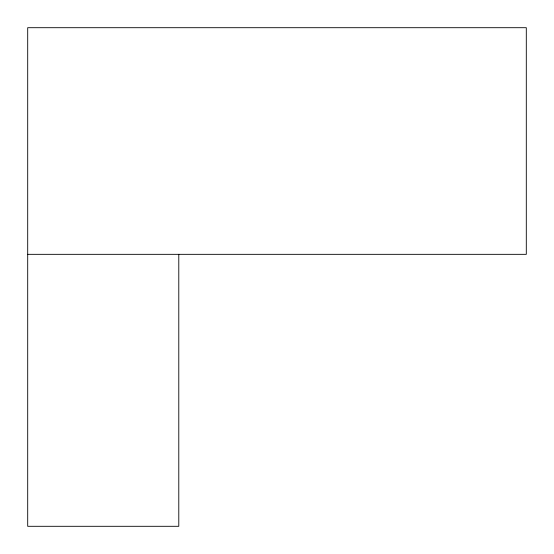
<?xml version="1.0" encoding="UTF-8"?>
<svg xmlns="http://www.w3.org/2000/svg" width="554" height="554" viewBox="0 0 554 554"><rect width="100%" height="100%" fill="white"/><g stroke="black" fill="none" stroke-linecap="round" stroke-linejoin="round"><path stroke-width="0.83" d="M27.7 254.334L526.3 254.334L526.3 27.7L27.7 27.7L27.7 526.3L178.79 526.3L178.79 254.334"/></g></svg>
